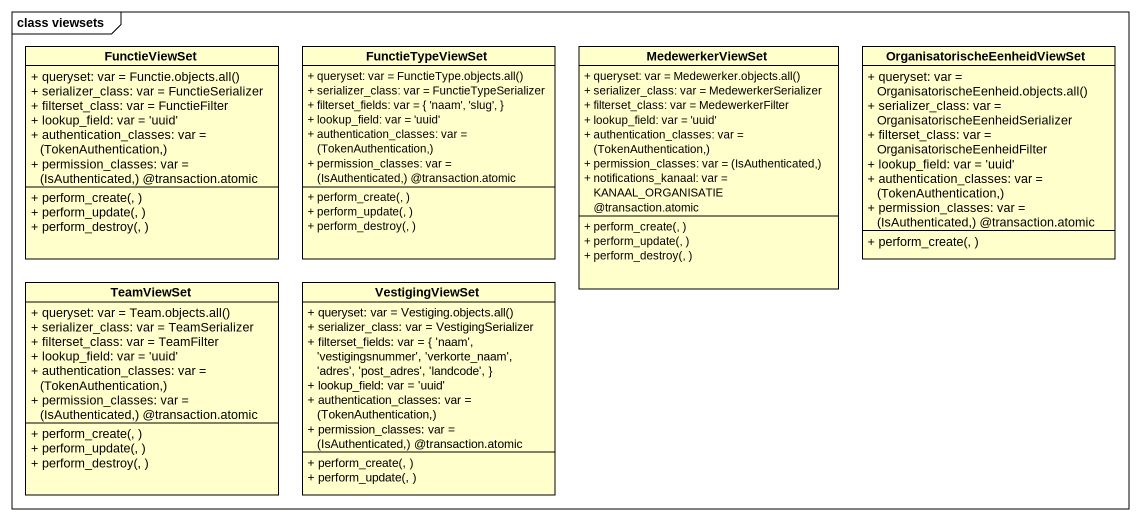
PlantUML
@startuml
mainframe class viewsets
hide circle
hide empty members
skinparam classAttributeIconSize 0
class FunctieViewSet {
  {field} + queryset: var = Functie.objects.all()
  + serializer_class: var = FunctieSerializer
  + filterset_class: var = FunctieFilter
  + lookup_field: var = 'uuid'
  {field} + authentication_classes: var = (TokenAuthentication,)
  {field} + permission_classes: var = (IsAuthenticated,) @transaction.atomic
  + perform_create(, )
  + perform_update(, )
  + perform_destroy(, )
}
class FunctieTypeViewSet {
  {field} + queryset: var = FunctieType.objects.all()
  + serializer_class: var = FunctieTypeSerializer
  + filterset_fields: var = { 'naam', 'slug', }
  + lookup_field: var = 'uuid'
  {field} + authentication_classes: var = (TokenAuthentication,)
  {field} + permission_classes: var = (IsAuthenticated,) @transaction.atomic
  + perform_create(, )
  + perform_update(, )
  + perform_destroy(, )
}
class MedewerkerViewSet {
  {field} + queryset: var = Medewerker.objects.all()
  + serializer_class: var = MedewerkerSerializer
  + filterset_class: var = MedewerkerFilter
  + lookup_field: var = 'uuid'
  {field} + authentication_classes: var = (TokenAuthentication,)
  {field} + permission_classes: var = (IsAuthenticated,)
  + notifications_kanaal: var = KANAAL_ORGANISATIE @transaction.atomic
  + perform_create(, )
  + perform_update(, )
  + perform_destroy(, )
}
class "OrganisatorischeEenheidViewSet" as OrganisatorischeEenheidViewS {
  {field} + queryset: var = OrganisatorischeEenheid.objects.all()
  + serializer_class: var = OrganisatorischeEenheidSerializer
  + filterset_class: var = OrganisatorischeEenheidFilter
  + lookup_field: var = 'uuid'
  {field} + authentication_classes: var = (TokenAuthentication,)
  {field} + permission_classes: var = (IsAuthenticated,) @transaction.atomic
  + perform_create(, )
}
class TeamViewSet {
  {field} + queryset: var = Team.objects.all()
  + serializer_class: var = TeamSerializer
  + filterset_class: var = TeamFilter
  + lookup_field: var = 'uuid'
  {field} + authentication_classes: var = (TokenAuthentication,)
  {field} + permission_classes: var = (IsAuthenticated,) @transaction.atomic
  + perform_create(, )
  + perform_update(, )
  + perform_destroy(, )
}
class VestigingViewSet {
  {field} + queryset: var = Vestiging.objects.all()
  + serializer_class: var = VestigingSerializer
  + filterset_fields: var = { 'naam', 'vestigingsnummer', 'verkorte_naam', 'adres', 'post_adres', 'landcode', }
  + lookup_field: var = 'uuid'
  {field} + authentication_classes: var = (TokenAuthentication,)
  {field} + permission_classes: var = (IsAuthenticated,) @transaction.atomic
  + perform_create(, )
  + perform_update(, )
}
@enduml
